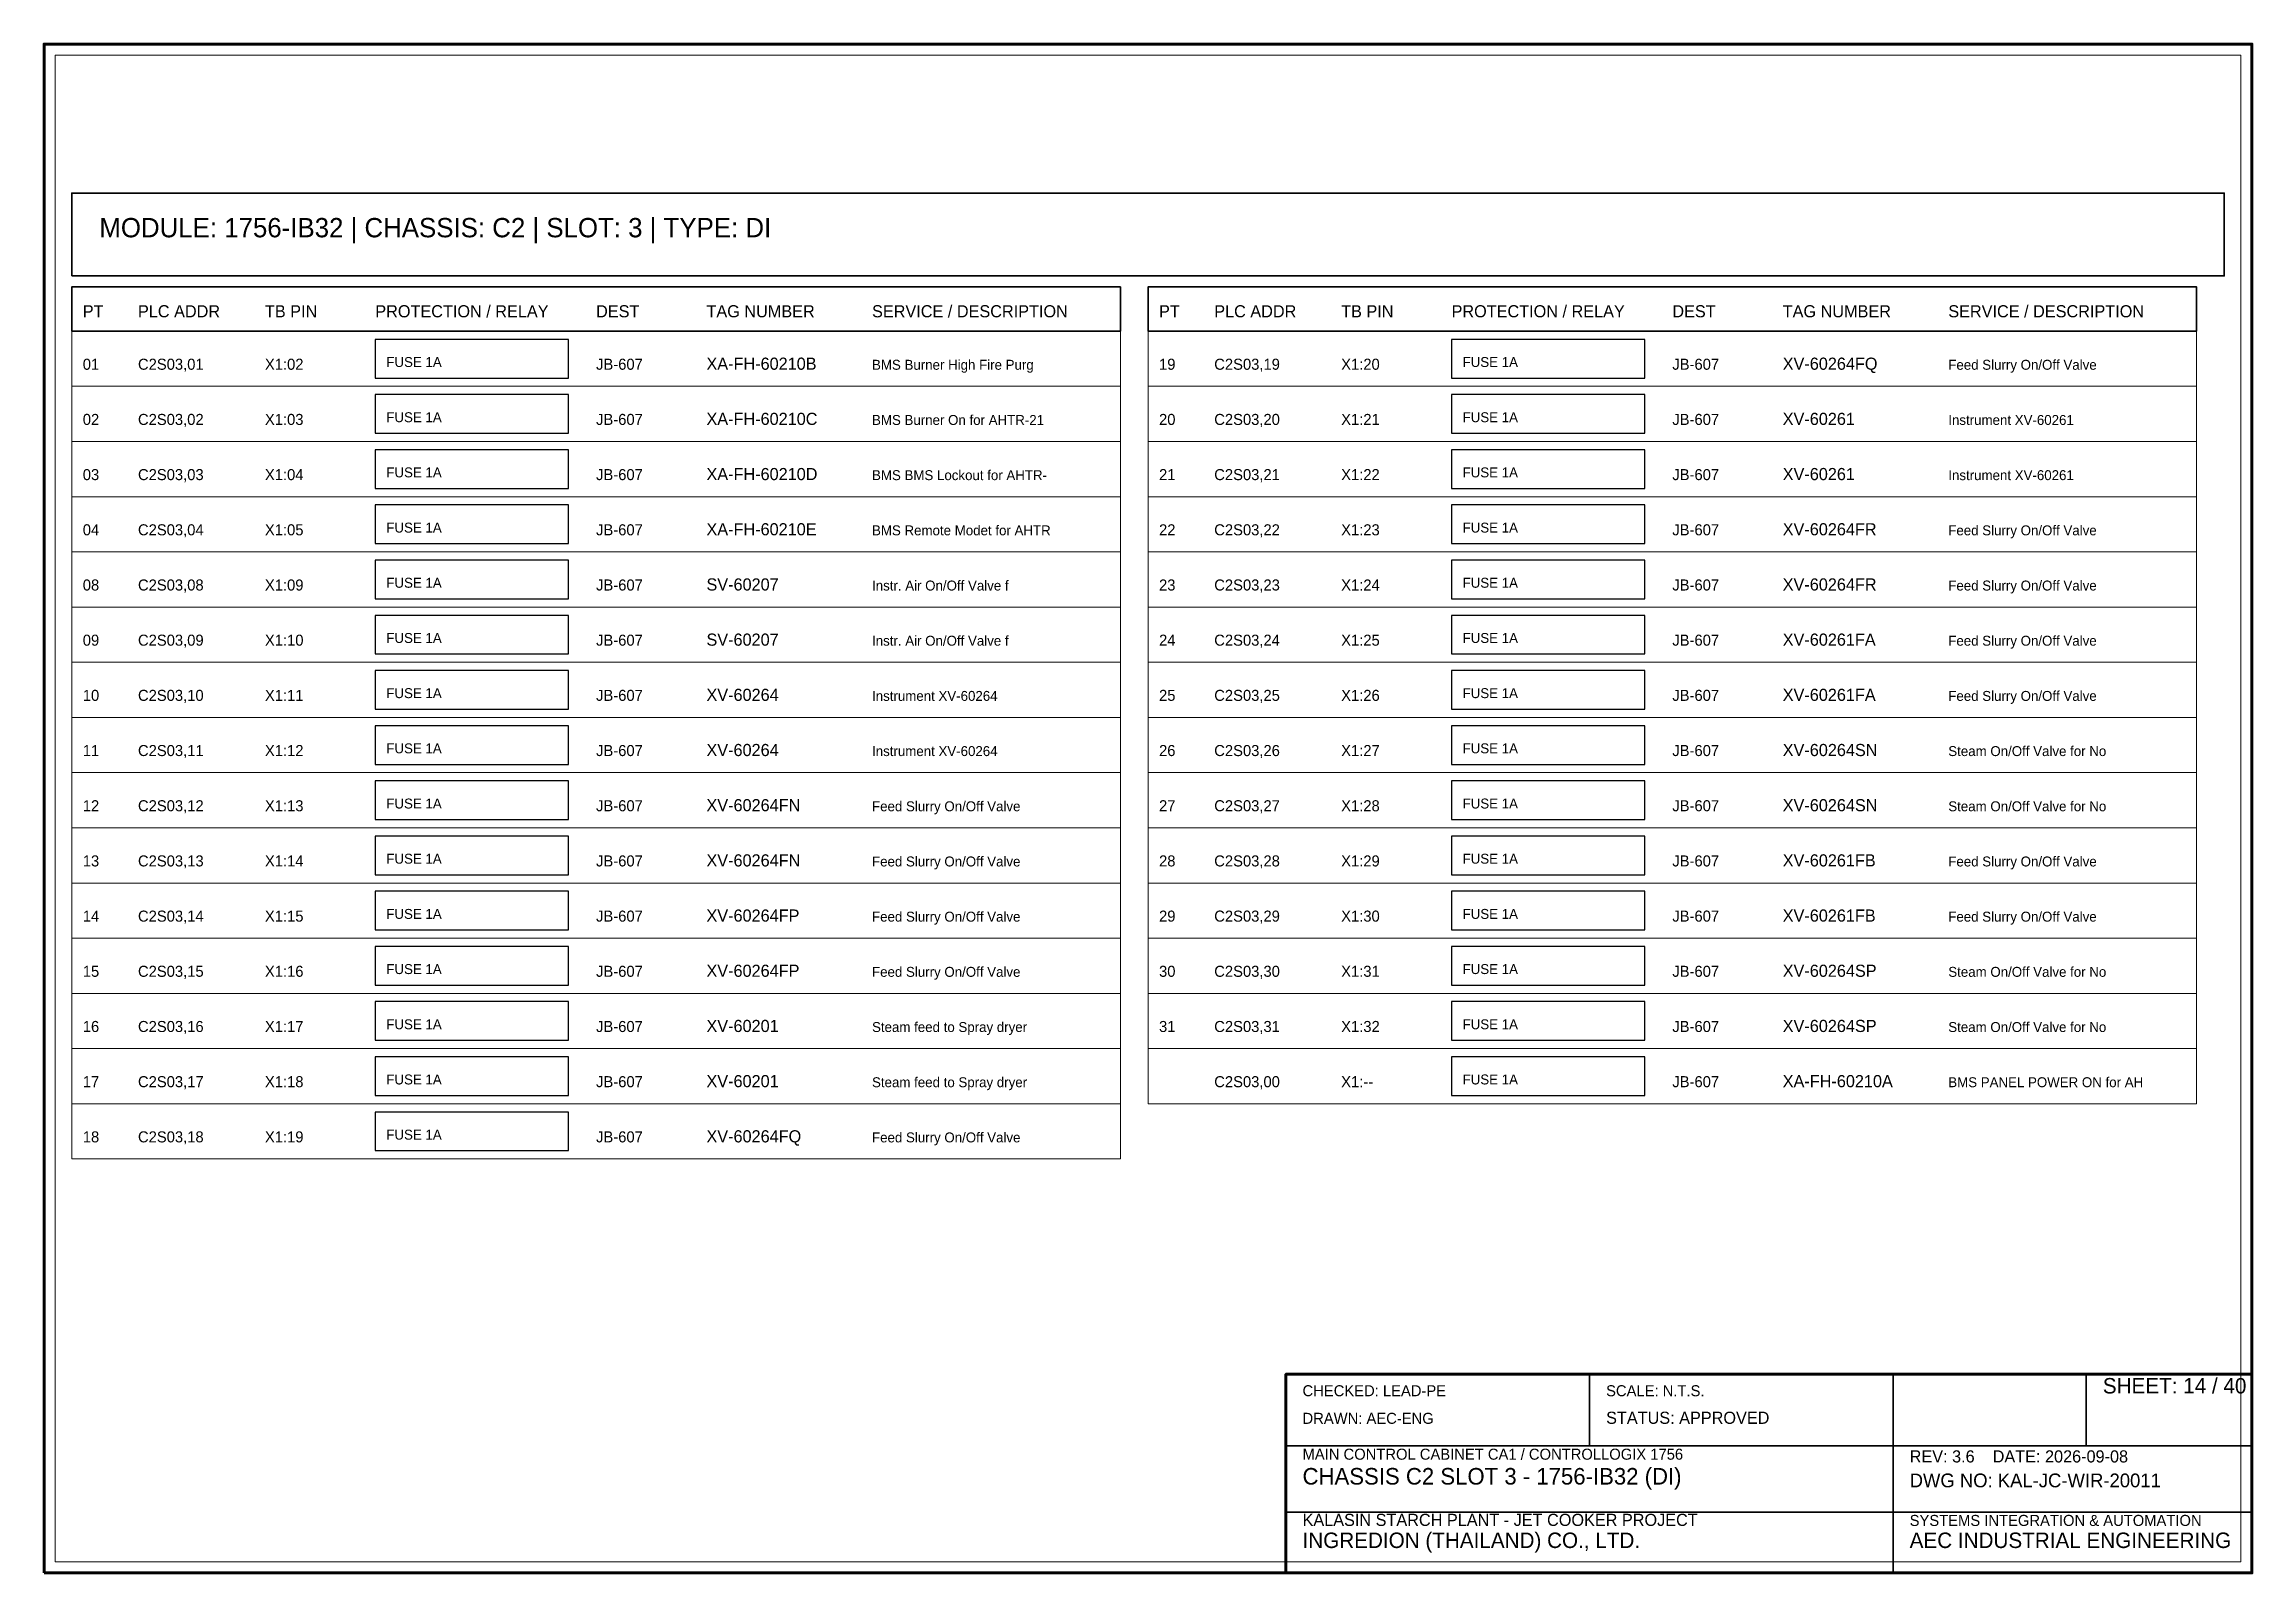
# Model space of a CAD drawing. Header units: millimetres. Extents: x 0 to 400, y 0 to 277.
import ezdxf

# ---------------------------------------------------------------- set-up
doc = ezdxf.new("R2010")
doc.units = ezdxf.units.MM
for name, color, linetype, lineweight in [('0_BORDER', 7, 'Continuous', 70), ('0_TITLE_BLOCK', 4, 'Continuous', 35), ('IE-CABLE', 6, 'Continuous', 25), ('IE-EQUIP', 2, 'Continuous', 35), ('IE-WIRE', 1, 'Continuous', 25), ('NOTATIONS', 8, 'Continuous', 18), ('TER', 3, 'Continuous', 35), ('TEXTS', 7, 'Continuous', 25)]:
    doc.layers.add(name, color=color, linetype=linetype, lineweight=lineweight)

msp = doc.modelspace()

# ---------------------------------------------------------------- linework, layer by layer
at = {"layer": '0_BORDER'}
for points in [[(0, 0), (400, 0), (400, 277), (0, 277)], [(225, 0), (400, 0), (400, 36), (225, 36)]]:
    msp.add_lwpolyline(points, close=True, dxfattribs=at)
at = {"layer": '0_TITLE_BLOCK'}
for p, q in [((280, 23), (280, 36)), ((335, 23), (335, 36)), ((370, 23), (370, 36)), ((225, 23), (400, 23)), ((335, 0), (335, 23)), ((225, 11), (400, 11))]:
    msp.add_line(p, q, dxfattribs=at)
for points in [[(5, 225), (195, 225), (195, 233), (5, 233)], [(200, 225), (390, 225), (390, 233), (200, 233)]]:
    msp.add_lwpolyline(points, close=True, dxfattribs=at)
at = {"layer": 'IE-EQUIP'}
msp.add_lwpolyline([(5, 235), (395, 235), (395, 250), (5, 250)], close=True, dxfattribs=at)
at = {"layer": 'IE-WIRE'}
for points in [[(60, 216.5), (95, 216.5), (95, 223.5), (60, 223.5)], [(255, 216.5), (290, 216.5), (290, 223.5), (255, 223.5)], [(60, 206.5), (95, 206.5), (95, 213.5), (60, 213.5)], [(255, 206.5), (290, 206.5), (290, 213.5), (255, 213.5)], [(60, 196.5), (95, 196.5), (95, 203.5), (60, 203.5)], [(255, 196.5), (290, 196.5), (290, 203.5), (255, 203.5)], [(60, 186.5), (95, 186.5), (95, 193.5), (60, 193.5)], [(255, 186.5), (290, 186.5), (290, 193.5), (255, 193.5)], [(60, 176.5), (95, 176.5), (95, 183.5), (60, 183.5)], [(255, 176.5), (290, 176.5), (290, 183.5), (255, 183.5)], [(60, 166.5), (95, 166.5), (95, 173.5), (60, 173.5)], [(255, 166.5), (290, 166.5), (290, 173.5), (255, 173.5)], [(60, 156.5), (95, 156.5), (95, 163.5), (60, 163.5)], [(255, 156.5), (290, 156.5), (290, 163.5), (255, 163.5)], [(60, 146.5), (95, 146.5), (95, 153.5), (60, 153.5)], [(255, 146.5), (290, 146.5), (290, 153.5), (255, 153.5)], [(60, 136.5), (95, 136.5), (95, 143.5), (60, 143.5)], [(255, 136.5), (290, 136.5), (290, 143.5), (255, 143.5)], [(60, 126.5), (95, 126.5), (95, 133.5), (60, 133.5)], [(255, 126.5), (290, 126.5), (290, 133.5), (255, 133.5)], [(60, 116.5), (95, 116.5), (95, 123.5), (60, 123.5)], [(255, 116.5), (290, 116.5), (290, 123.5), (255, 123.5)], [(60, 106.5), (95, 106.5), (95, 113.5), (60, 113.5)], [(255, 106.5), (290, 106.5), (290, 113.5), (255, 113.5)], [(60, 96.5), (95, 96.5), (95, 103.5), (60, 103.5)], [(255, 96.5), (290, 96.5), (290, 103.5), (255, 103.5)], [(60, 86.5), (95, 86.5), (95, 93.5), (60, 93.5)], [(255, 86.5), (290, 86.5), (290, 93.5), (255, 93.5)], [(60, 76.5), (95, 76.5), (95, 83.5), (60, 83.5)]]:
    msp.add_lwpolyline(points, close=True, dxfattribs=at)
at = {"layer": 'NOTATIONS'}
for points in [[(2, 2), (398, 2), (398, 275), (2, 275)], [(5, 215), (195, 215), (195, 225), (5, 225)], [(200, 215), (390, 215), (390, 225), (200, 225)], [(5, 205), (195, 205), (195, 215), (5, 215)], [(200, 205), (390, 205), (390, 215), (200, 215)], [(5, 195), (195, 195), (195, 205), (5, 205)], [(200, 195), (390, 195), (390, 205), (200, 205)], [(5, 185), (195, 185), (195, 195), (5, 195)], [(200, 185), (390, 185), (390, 195), (200, 195)], [(5, 175), (195, 175), (195, 185), (5, 185)], [(200, 175), (390, 175), (390, 185), (200, 185)], [(5, 165), (195, 165), (195, 175), (5, 175)], [(200, 165), (390, 165), (390, 175), (200, 175)], [(5, 155), (195, 155), (195, 165), (5, 165)], [(200, 155), (390, 155), (390, 165), (200, 165)], [(5, 145), (195, 145), (195, 155), (5, 155)], [(200, 145), (390, 145), (390, 155), (200, 155)], [(5, 135), (195, 135), (195, 145), (5, 145)], [(200, 135), (390, 135), (390, 145), (200, 145)], [(5, 125), (195, 125), (195, 135), (5, 135)], [(200, 125), (390, 125), (390, 135), (200, 135)], [(5, 115), (195, 115), (195, 125), (5, 125)], [(200, 115), (390, 115), (390, 125), (200, 125)], [(5, 105), (195, 105), (195, 115), (5, 115)], [(200, 105), (390, 105), (390, 115), (200, 115)], [(5, 95), (195, 95), (195, 105), (5, 105)], [(200, 95), (390, 95), (390, 105), (200, 105)], [(5, 85), (195, 85), (195, 95), (5, 95)], [(200, 85), (390, 85), (390, 95), (200, 95)], [(5, 75), (195, 75), (195, 85), (5, 85)]]:
    msp.add_lwpolyline(points, close=True, dxfattribs=at)

# ---------------------------------------------------------------- texts
at = {"layer": '0_TITLE_BLOCK'}
for s, height, p in [('MODULE: 1756-IB32 | CHASSIS: C2 | SLOT: 3 | TYPE: DI', 3.5, (10, 242)), ('PT', 2.2, (7, 227.5)), ('PLC ADDR', 2.2, (17, 227.5)), ('TB PIN', 2.2, (40, 227.5)), ('PROTECTION / RELAY', 2.2, (60, 227.5)), ('DEST', 2.2, (100, 227.5)), ('TAG NUMBER', 2.2, (120, 227.5)), ('SERVICE / DESCRIPTION', 2.2, (150, 227.5)), ('PT', 2.2, (202, 227.5)), ('PLC ADDR', 2.2, (212, 227.5)), ('TB PIN', 2.2, (235, 227.5)), ('PROTECTION / RELAY', 2.2, (255, 227.5)), ('DEST', 2.2, (295, 227.5)), ('TAG NUMBER', 2.2, (315, 227.5)), ('SERVICE / DESCRIPTION', 2.2, (345, 227.5)), ('SHEET: 14 / 40', 2.8, (373, 32.5)), ('STATUS: APPROVED', 2.2, (283, 27)), ('CHASSIS C2 SLOT 3 - 1756-IB32 (DI)', 3, (228, 16)), ('INGREDION (THAILAND) CO., LTD.', 2.8, (228, 4.5)), ('AEC INDUSTRIAL ENGINEERING', 2.8, (338, 4.5))]:
    msp.add_text(s, height=height, dxfattribs=at).set_placement(p)
at = {"layer": 'IE-CABLE'}
for p in [(100, 218), (295, 218), (100, 208), (295, 208), (100, 198), (295, 198), (100, 188), (295, 188), (100, 178), (295, 178), (100, 168), (295, 168), (100, 158), (295, 158), (100, 148), (295, 148), (100, 138), (295, 138), (100, 128), (295, 128), (100, 118), (295, 118), (100, 108), (295, 108), (100, 98), (295, 98), (100, 88), (295, 88), (100, 78)]:
    msp.add_text('JB-607', height=2, dxfattribs=at).set_placement(p)
at = {"layer": 'IE-WIRE'}
for p in [(62, 218.5), (257, 218.5), (62, 208.5), (257, 208.5), (62, 198.5), (257, 198.5), (62, 188.5), (257, 188.5), (62, 178.5), (257, 178.5), (62, 168.5), (257, 168.5), (62, 158.5), (257, 158.5), (62, 148.5), (257, 148.5), (62, 138.5), (257, 138.5), (62, 128.5), (257, 128.5), (62, 118.5), (257, 118.5), (62, 108.5), (257, 108.5), (62, 98.5), (257, 98.5), (62, 88.5), (257, 88.5), (62, 78.5)]:
    msp.add_text('FUSE 1A', height=1.8, dxfattribs=at).set_placement(p)
at = {"layer": 'TER'}
for s, p in [('X1:02', (40, 218)), ('X1:20', (235, 218)), ('X1:03', (40, 208)), ('X1:21', (235, 208)), ('X1:04', (40, 198)), ('X1:22', (235, 198)), ('X1:05', (40, 188)), ('X1:23', (235, 188)), ('X1:09', (40, 178)), ('X1:24', (235, 178)), ('X1:10', (40, 168)), ('X1:25', (235, 168)), ('X1:11', (40, 158)), ('X1:26', (235, 158)), ('X1:12', (40, 148)), ('X1:27', (235, 148)), ('X1:13', (40, 138)), ('X1:28', (235, 138)), ('X1:14', (40, 128)), ('X1:29', (235, 128)), ('X1:15', (40, 118)), ('X1:30', (235, 118)), ('X1:16', (40, 108)), ('X1:31', (235, 108)), ('X1:17', (40, 98)), ('X1:32', (235, 98)), ('X1:18', (40, 88)), ('X1:--', (235, 88)), ('X1:19', (40, 78))]:
    msp.add_text(s, height=2, dxfattribs=at).set_placement(p)
at = {"layer": 'TEXTS'}
for s, height, p in [('01', 2, (7, 218)), ('C2S03,01', 2, (17, 218)), ('XA-FH-60210B', 2.2, (120, 218)), ('19', 2, (202, 218)), ('C2S03,19', 2, (212, 218)), ('XV-60264FQ', 2.2, (315, 218)), ('BMS Burner High Fire Purg', 1.8, (150, 218)), ('Feed Slurry On/Off Valve ', 1.8, (345, 218)), ('02', 2, (7, 208)), ('C2S03,02', 2, (17, 208)), ('XA-FH-60210C', 2.2, (120, 208)), ('BMS Burner On for AHTR-21', 1.8, (150, 208)), ('20', 2, (202, 208)), ('C2S03,20', 2, (212, 208)), ('XV-60261', 2.2, (315, 208)), ('Instrument XV-60261', 1.8, (345, 208)), ('03', 2, (7, 198)), ('C2S03,03', 2, (17, 198)), ('XA-FH-60210D', 2.2, (120, 198)), ('21', 2, (202, 198)), ('C2S03,21', 2, (212, 198)), ('XV-60261', 2.2, (315, 198)), ('BMS BMS Lockout for AHTR-', 1.8, (150, 198)), ('Instrument XV-60261', 1.8, (345, 198)), ('04', 2, (7, 188)), ('C2S03,04', 2, (17, 188)), ('XA-FH-60210E', 2.2, (120, 188)), ('BMS Remote Modet for AHTR', 1.8, (150, 188)), ('22', 2, (202, 188)), ('C2S03,22', 2, (212, 188)), ('XV-60264FR', 2.2, (315, 188)), ('Feed Slurry On/Off Valve ', 1.8, (345, 188)), ('08', 2, (7, 178)), ('C2S03,08', 2, (17, 178)), ('SV-60207', 2.2, (120, 178)), ('23', 2, (202, 178)), ('C2S03,23', 2, (212, 178)), ('XV-60264FR', 2.2, (315, 178)), ('Instr. Air On/Off Valve f', 1.8, (150, 178)), ('Feed Slurry On/Off Valve ', 1.8, (345, 178)), ('09', 2, (7, 168)), ('C2S03,09', 2, (17, 168)), ('SV-60207', 2.2, (120, 168)), ('Instr. Air On/Off Valve f', 1.8, (150, 168)), ('24', 2, (202, 168)), ('C2S03,24', 2, (212, 168)), ('XV-60261FA', 2.2, (315, 168)), ('Feed Slurry On/Off Valve ', 1.8, (345, 168)), ('10', 2, (7, 158)), ('C2S03,10', 2, (17, 158)), ('XV-60264', 2.2, (120, 158)), ('25', 2, (202, 158)), ('C2S03,25', 2, (212, 158)), ('XV-60261FA', 2.2, (315, 158)), ('Instrument XV-60264', 1.8, (150, 158)), ('Feed Slurry On/Off Valve ', 1.8, (345, 158)), ('11', 2, (7, 148)), ('C2S03,11', 2, (17, 148)), ('XV-60264', 2.2, (120, 148)), ('Instrument XV-60264', 1.8, (150, 148)), ('26', 2, (202, 148)), ('C2S03,26', 2, (212, 148)), ('XV-60264SN', 2.2, (315, 148)), ('Steam On/Off Valve for No', 1.8, (345, 148)), ('12', 2, (7, 138)), ('C2S03,12', 2, (17, 138)), ('XV-60264FN', 2.2, (120, 138)), ('27', 2, (202, 138)), ('C2S03,27', 2, (212, 138)), ('XV-60264SN', 2.2, (315, 138)), ('Feed Slurry On/Off Valve ', 1.8, (150, 138)), ('Steam On/Off Valve for No', 1.8, (345, 138)), ('13', 2, (7, 128)), ('C2S03,13', 2, (17, 128)), ('XV-60264FN', 2.2, (120, 128)), ('Feed Slurry On/Off Valve ', 1.8, (150, 128)), ('28', 2, (202, 128)), ('C2S03,28', 2, (212, 128)), ('XV-60261FB', 2.2, (315, 128)), ('Feed Slurry On/Off Valve ', 1.8, (345, 128)), ('14', 2, (7, 118)), ('C2S03,14', 2, (17, 118)), ('XV-60264FP', 2.2, (120, 118)), ('29', 2, (202, 118)), ('C2S03,29', 2, (212, 118)), ('XV-60261FB', 2.2, (315, 118)), ('Feed Slurry On/Off Valve ', 1.8, (150, 118)), ('Feed Slurry On/Off Valve ', 1.8, (345, 118)), ('15', 2, (7, 108)), ('C2S03,15', 2, (17, 108)), ('XV-60264FP', 2.2, (120, 108)), ('Feed Slurry On/Off Valve ', 1.8, (150, 108)), ('30', 2, (202, 108)), ('C2S03,30', 2, (212, 108)), ('XV-60264SP', 2.2, (315, 108)), ('Steam On/Off Valve for No', 1.8, (345, 108)), ('16', 2, (7, 98)), ('C2S03,16', 2, (17, 98)), ('XV-60201', 2.2, (120, 98)), ('31', 2, (202, 98)), ('C2S03,31', 2, (212, 98)), ('XV-60264SP', 2.2, (315, 98)), ('Steam feed to Spray dryer', 1.8, (150, 98)), ('Steam On/Off Valve for No', 1.8, (345, 98)), ('17', 2, (7, 88)), ('C2S03,17', 2, (17, 88)), ('XV-60201', 2.2, (120, 88)), ('Steam feed to Spray dryer', 1.8, (150, 88)), ('C2S03,00', 2, (212, 88)), ('XA-FH-60210A', 2.2, (315, 88)), ('BMS PANEL POWER ON for AH', 1.8, (345, 88)), ('18', 2, (7, 78)), ('C2S03,18', 2, (17, 78)), ('XV-60264FQ', 2.2, (120, 78)), ('Feed Slurry On/Off Valve ', 1.8, (150, 78)), ('CHECKED: LEAD-PE', 2, (228, 32)), ('SCALE: N.T.S.', 2, (283, 32)), ('DRAWN: AEC-ENG', 2, (228, 27)), ('MAIN CONTROL CABINET CA1 / CONTROLLOGIX 1756', 2, (228, 20.5)), ('REV: 3.6    DATE: 2026-09-08', 2.2, (338, 20)), ('DWG NO: KAL-JC-WIR-20011', 2.5, (338, 15.5)), ('KALASIN STARCH PLANT - JET COOKER PROJECT', 2.2, (228, 8.5)), ('SYSTEMS INTEGRATION & AUTOMATION', 2, (338, 8.5))]:
    msp.add_text(s, height=height, dxfattribs=at).set_placement(p)

doc.saveas('drawing.dxf')
